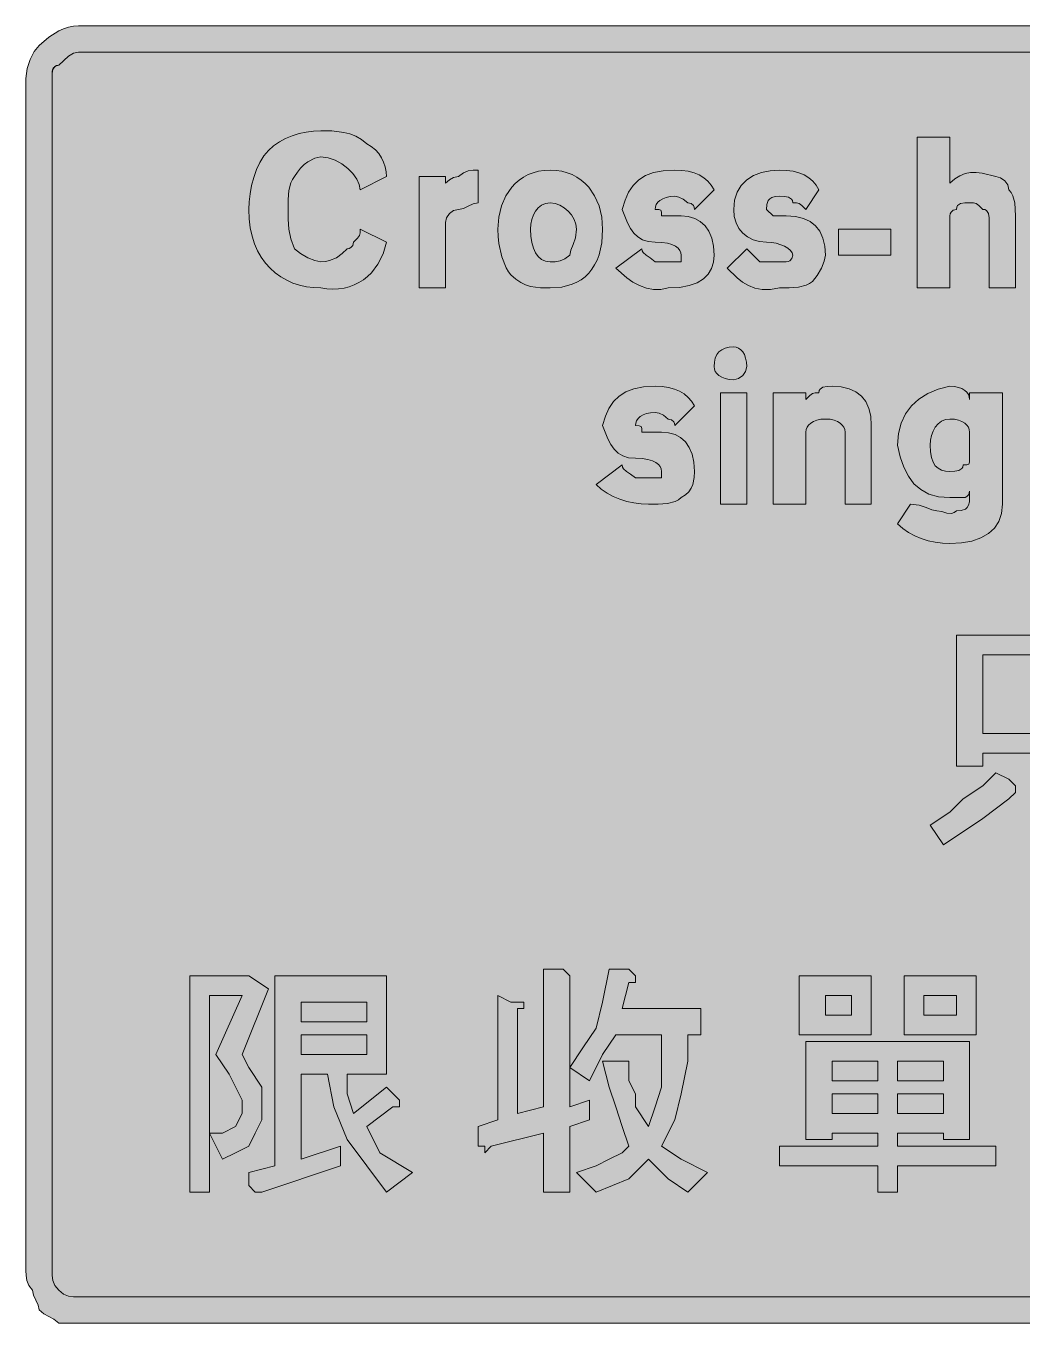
# Model space of a CAD drawing. Header units: metres. Extents: x 16 to 550, y 16 to 254.
# Drawn here: x 15.9 to 198.3, y 16.3 to 253.9 of the extents above; entities that cross this region are included whole.
import ezdxf

# ---------------------------------------------------------------- set-up
doc = ezdxf.new("R2010")
doc.units = ezdxf.units.M
doc.layers.add('FILL_BLACK_000000', color=7, linetype='Continuous', true_color=0x000000)
doc.layers.add('FILL_WHITE_FFFFFF', color=7, linetype='Continuous', true_color=0xffffff)

msp = doc.modelspace()

# ---------------------------------------------------------------- hatches: boundary and pattern name
at = {"layer": 'FILL_BLACK_000000', "true_color": 0x000000}
h = msp.add_hatch(color=7, dxfattribs=at)
h.dxf.hatch_style = 1
h.paths.add_polyline_path([(542.07, 253.32), (542.97, 252.91), (543.87, 252.72), (544.77, 252.51), (545.67, 251.97), (547.47, 250.32), (548.26, 249.82), (548.86, 249.21), (549.28, 248.53), (549.57, 247.77), (549.83, 246.1), (549.87, 244.32), (549.87, 25.92), (549.83, 24.12), (549.57, 22.32), (549.28, 21.42), (548.86, 20.52), (548.26, 19.62), (547.47, 18.72), (546.57, 17.93), (545.67, 17.33), (544.77, 16.91), (543.87, 16.62), (542.07, 16.36), (540.27, 16.32), (25.47, 16.32), (21.87, 16.32), (20.97, 17.03), (20.07, 17.52), (19.17, 18.01), (18.27, 18.72), (18.08, 19.62), (17.67, 20.52), (17.26, 21.42), (17.07, 22.32), (16.38, 23.22), (16.02, 24.12), (15.89, 25.02), (15.87, 25.92), (15.87, 244.32), (16.08, 246.1), (16.62, 247.77), (17.39, 249.21), (18.27, 250.32), (20.07, 251.89), (21.87, 253.02), (22.77, 253.41), (23.67, 253.69), (24.57, 253.86), (25.47, 253.92), (540.27, 253.92), (541.17, 253.73), (542.07, 253.32)])
h.paths.add_polyline_path([(24.57, 248.91), (23.67, 248.37), (21.87, 246.72), (21.27, 246.57), (20.86, 246.21), (20.72, 245.92), (20.67, 245.52), (20.67, 244.32), (20.67, 25.92), (20.69, 25.02), (20.82, 24.12), (21.18, 23.22), (21.87, 22.32), (22.77, 21.63), (23.67, 21.27), (24.57, 21.14), (25.47, 21.12), (540.27, 21.12), (541.17, 21.14), (542.07, 21.27), (542.97, 21.63), (543.87, 22.32), (544.27, 22.37), (544.56, 22.51), (544.92, 22.92), (545.07, 23.52), (545.07, 25.92), (545.07, 244.32), (545.01, 245.22), (544.83, 246.08), (544.5, 246.89), (544.02, 247.62), (543.37, 248.23), (542.54, 248.71), (541.51, 249.01), (540.27, 249.12), (25.47, 249.12), (24.57, 248.91)], flags=16)
h = msp.add_hatch(color=7, dxfattribs=at)
h.dxf.hatch_style = 1
h.paths.add_polyline_path([(81.26, 212.19), (80.33, 210.31), (79.13, 208.71), (78.43, 208.02), (77.67, 207.42), (76.85, 206.9), (75.99, 206.47), (75.07, 206.13), (74.11, 205.88), (73.1, 205.74), (72.06, 205.69), (70.98, 205.75), (69.87, 205.92), (68.54, 205.98), (67.24, 206.14), (65.98, 206.43), (64.77, 206.82), (63.62, 207.33), (62.53, 207.94), (61.51, 208.68), (60.57, 209.52), (59.71, 210.48), (58.95, 211.54), (58.28, 212.73), (57.72, 214.02), (57.27, 215.43), (56.94, 216.94), (56.74, 218.58), (56.67, 220.32), (56.73, 221.72), (56.9, 223.19), (57.18, 224.69), (57.57, 226.17), (58.08, 227.6), (58.7, 228.93), (59.43, 230.11), (60.27, 231.12), (61.22, 231.96), (62.28, 232.69), (63.41, 233.31), (64.62, 233.82), (65.88, 234.21), (67.19, 234.49), (68.52, 234.66), (69.87, 234.72), (71.86, 234.68), (74.07, 234.42), (75.19, 234.13), (76.28, 233.71), (77.32, 233.11), (78.27, 232.32), (79.11, 231.82), (79.85, 231.21), (80.46, 230.53), (80.97, 229.77), (81.36, 228.96), (81.65, 228.1), (81.81, 227.22), (81.87, 226.32), (77.07, 223.92), (76.91, 224.87), (76.45, 225.87), (75.74, 226.87), (74.82, 227.82), (73.73, 228.65), (72.51, 229.32), (71.21, 229.76), (69.87, 229.92), (68.78, 229.69), (67.47, 229.02), (66.8, 228.51), (66.16, 227.89), (65.57, 227.16), (65.07, 226.32), (64.67, 225.82), (64.38, 225.21), (64.02, 223.77), (63.89, 222.1), (63.87, 220.32), (63.89, 218.52), (64.02, 216.72), (64.38, 214.92), (65.07, 213.12), (66.16, 212.24), (67.47, 211.47), (68.78, 210.93), (69.87, 210.72), (70.72, 210.77), (71.46, 210.93), (72.72, 211.47), (73.75, 212.24), (74.67, 213.12), (75.07, 213.17), (75.36, 213.31), (75.72, 213.72), (75.87, 214.32), (76.56, 215.03), (76.92, 215.52), (77.05, 216.01), (77.07, 216.72), (81.87, 214.32), (81.26, 212.19)])
h = msp.add_hatch(color=7, dxfattribs=at)
h.dxf.hatch_style = 1
h.paths.add_polyline_path([(185.97, 225.91), (186.89, 226.49), (187.83, 226.87), (188.82, 227.07), (189.86, 227.1), (190.98, 226.98), (193.47, 226.32), (194.35, 226.11), (195.12, 225.57), (195.66, 224.8), (195.87, 223.92), (196.27, 223.42), (196.56, 222.83), (196.92, 221.52), (197.07, 219.12), (197.07, 205.92), (192.27, 205.92), (192.27, 217.92), (192.25, 218.8), (192.12, 219.57), (191.76, 220.11), (191.47, 220.27), (191.07, 220.32), (190.36, 221.01), (189.87, 221.37), (189.38, 221.5), (188.67, 221.52), (187.79, 221.5), (187.02, 221.37), (186.48, 221.01), (186.32, 220.72), (186.27, 220.32), (185.67, 220.17), (185.26, 219.81), (185.12, 219.52), (185.07, 219.12), (185.07, 217.92), (185.07, 205.92), (179.07, 205.92), (179.07, 233.52), (185.07, 233.52), (185.07, 225.12), (185.97, 225.91)])
h = msp.add_hatch(color=7, dxfattribs=at)
h.dxf.hatch_style = 1
h.paths.add_polyline_path([(87.87, 226.32), (92.67, 226.32), (92.67, 225.12), (93.42, 225.72), (94.19, 226.13), (95.07, 226.32), (95.97, 227.01), (96.87, 227.37), (97.77, 227.5), (98.67, 227.52), (98.67, 221.52), (97.77, 221.33), (96.87, 220.92), (95.97, 220.51), (95.07, 220.32), (94.19, 220.11), (93.42, 219.57), (92.88, 218.8), (92.67, 217.92), (92.67, 205.92), (87.87, 205.92), (87.87, 226.32)])
h = msp.add_hatch(color=7, dxfattribs=at)
h.dxf.hatch_style = 1
h.paths.add_polyline_path([(120.81, 211.99), (120.45, 211.02), (120.01, 210.14), (119.5, 209.34), (118.92, 208.62), (118.27, 207.99), (117.54, 207.44), (116.76, 206.97), (115.9, 206.59), (114.01, 206.09), (111.87, 205.92), (110.07, 205.96), (108.27, 206.22), (107.37, 206.51), (106.47, 206.93), (105.57, 207.53), (104.67, 208.32), (104.22, 208.88), (103.79, 209.63), (103.02, 211.62), (102.48, 214.06), (102.32, 215.37), (102.27, 216.72), (102.44, 218.91), (102.93, 220.94), (103.73, 222.77), (104.82, 224.37), (105.47, 225.07), (106.2, 225.68), (106.98, 226.22), (107.84, 226.68), (108.76, 227.04), (109.73, 227.3), (110.77, 227.46), (111.87, 227.52), (112.97, 227.46), (114.01, 227.3), (114.98, 227.04), (115.9, 226.68), (116.76, 226.22), (117.54, 225.68), (118.27, 225.07), (118.92, 224.37), (120.01, 222.77), (120.81, 220.94), (121.3, 218.91), (121.47, 216.72), (121.3, 214.19), (120.81, 211.99)])
h.paths.add_polyline_path([(116.26, 218.48), (115.78, 219.29), (115.17, 220.02), (114.44, 220.63), (113.63, 221.11), (112.77, 221.41), (111.87, 221.52), (111.03, 221.41), (110.3, 221.11), (109.68, 220.63), (109.17, 220.02), (108.78, 219.29), (108.5, 218.48), (108.33, 217.62), (108.27, 216.72), (108.33, 215.43), (108.5, 214.26), (108.78, 213.24), (109.17, 212.37), (109.68, 211.67), (110.3, 211.15), (111.03, 210.83), (111.87, 210.72), (112.77, 210.74), (113.67, 210.87), (114.57, 211.23), (115.47, 211.92), (115.66, 212.84), (116.07, 213.87), (116.48, 215.13), (116.67, 216.72), (116.56, 217.62), (116.26, 218.48)], flags=16)
h = msp.add_hatch(color=7, dxfattribs=at)
h.dxf.hatch_style = 1
h.paths.add_polyline_path([(141.76, 210.63), (141.4, 209.46), (140.79, 208.44), (139.92, 207.57), (138.76, 206.87), (137.31, 206.35), (135.55, 206.03), (133.47, 205.92), (132.12, 205.63), (130.79, 205.64), (129.48, 205.9), (128.22, 206.37), (127.01, 207.01), (125.88, 207.78), (123.87, 209.52), (128.67, 213.12), (128.72, 212.72), (128.88, 212.41), (129.42, 211.92), (130.19, 211.43), (131.07, 210.72), (133.47, 210.72), (135.87, 210.72), (135.87, 211.92), (135.81, 212.37), (135.63, 212.8), (135.3, 213.21), (134.82, 213.57), (134.17, 213.88), (133.34, 214.11), (132.31, 214.27), (131.07, 214.32), (129.83, 214.43), (128.78, 214.75), (127.91, 215.27), (127.17, 215.97), (126.55, 216.84), (126.01, 217.86), (125.07, 220.32), (125.58, 222.01), (126.23, 223.47), (127.05, 224.71), (128.07, 225.72), (129.31, 226.51), (130.81, 227.07), (132.58, 227.41), (134.67, 227.52), (135.96, 227.46), (137.15, 227.29), (138.21, 227.01), (139.17, 226.62), (140.01, 226.11), (140.75, 225.49), (141.36, 224.76), (141.87, 223.92), (138.27, 220.32), (138.22, 220.72), (138.08, 221.01), (137.67, 221.37), (137.07, 221.52), (136.19, 222.21), (135.42, 222.57), (134.67, 222.72), (133.83, 222.67), (133.1, 222.51), (132.48, 222.28), (131.97, 221.97), (131.58, 221.61), (131.3, 221.2), (131.13, 220.77), (131.07, 220.32), (131.76, 220.3), (132.12, 220.17), (132.25, 219.81), (132.27, 219.12), (135.87, 219.12), (137.16, 219.01), (138.33, 218.67), (139.35, 218.11), (140.22, 217.32), (140.92, 216.31), (141.44, 215.07), (141.76, 213.61), (141.87, 211.92), (141.76, 210.63)])
h = msp.add_hatch(color=7, dxfattribs=at)
h.dxf.hatch_style = 1
h.paths.add_polyline_path([(162.06, 210.83), (161.52, 209.52), (160.75, 208.21), (159.87, 207.12), (159.37, 206.72), (158.76, 206.43), (157.32, 206.07), (155.65, 205.94), (153.87, 205.92), (152.18, 205.63), (150.68, 205.64), (149.36, 205.9), (148.17, 206.37), (147.1, 207.01), (146.11, 207.78), (144.27, 209.52), (147.87, 213.12), (150.27, 210.72), (153.87, 210.72), (155.07, 210.72), (155.47, 210.77), (155.76, 210.91), (156.12, 211.32), (156.27, 211.92), (156.16, 212.37), (155.86, 212.8), (155.38, 213.21), (154.77, 213.57), (153.23, 214.11), (152.37, 214.27), (151.47, 214.32), (150.18, 214.43), (149.01, 214.75), (147.99, 215.27), (147.12, 215.97), (146.42, 216.84), (145.9, 217.86), (145.58, 219.03), (145.47, 220.32), (145.63, 222.01), (146.11, 223.47), (146.86, 224.71), (147.87, 225.72), (149.1, 226.51), (150.53, 227.07), (152.13, 227.41), (153.87, 227.52), (155.16, 227.46), (156.35, 227.29), (157.41, 227.01), (158.37, 226.62), (159.21, 226.11), (159.95, 225.49), (160.56, 224.76), (161.07, 223.92), (158.67, 220.32), (157.96, 221.01), (157.47, 221.37), (156.98, 221.5), (156.27, 221.52), (156.22, 221.92), (156.06, 222.21), (155.52, 222.57), (154.75, 222.7), (153.87, 222.72), (153.08, 222.67), (152.48, 222.51), (152.06, 222.28), (151.77, 221.97), (151.51, 221.2), (151.47, 220.32), (152.67, 219.12), (155.07, 219.12), (156.76, 219.01), (158.22, 218.67), (159.46, 218.11), (160.47, 217.32), (161.26, 216.31), (161.82, 215.07), (162.16, 213.61), (162.27, 211.92), (162.06, 210.83)])
h = msp.add_hatch(color=7, dxfattribs=at)
h.dxf.hatch_style = 1
h.paths.add_polyline_path([(174.27, 211.92), (164.67, 211.92), (164.67, 216.72), (174.27, 216.72), (174.27, 211.92)])
h = msp.add_hatch(color=7, dxfattribs=at)
h.dxf.hatch_style = 1
h.paths.add_polyline_path([(147.66, 190.64), (147.12, 189.87), (146.35, 189.33), (145.47, 189.12), (144.63, 189.17), (143.9, 189.33), (143.28, 189.56), (142.77, 189.87), (142.38, 190.23), (142.1, 190.64), (141.93, 191.07), (141.87, 191.52), (141.93, 192.36), (142.1, 193.09), (142.38, 193.71), (142.77, 194.22), (143.28, 194.61), (143.9, 194.89), (144.63, 195.06), (145.47, 195.12), (145.92, 195.06), (146.35, 194.89), (146.76, 194.61), (147.12, 194.22), (147.43, 193.71), (147.66, 193.09), (147.82, 192.36), (147.87, 191.52), (147.66, 190.64)])
h = msp.add_hatch(color=7, dxfattribs=at)
h.dxf.hatch_style = 1
h.paths.add_polyline_path([(138.23, 171.23), (137.97, 169.92), (137.68, 169.25), (137.26, 168.61), (136.66, 168.02), (135.87, 167.52), (135.37, 167.12), (134.76, 166.83), (133.32, 166.47), (131.65, 166.34), (129.87, 166.32), (128.52, 166.38), (127.19, 166.54), (125.88, 166.83), (124.62, 167.22), (123.41, 167.73), (122.28, 168.34), (121.22, 169.08), (120.27, 169.92), (125.07, 173.52), (125.12, 173.12), (125.28, 172.81), (125.82, 172.32), (126.59, 171.83), (127.47, 171.12), (129.87, 171.12), (132.27, 171.12), (132.27, 172.32), (132.21, 172.77), (132.03, 173.2), (131.7, 173.61), (131.22, 173.97), (130.57, 174.28), (129.74, 174.51), (128.71, 174.67), (127.47, 174.72), (126.23, 174.83), (125.18, 175.15), (124.31, 175.67), (123.57, 176.37), (122.95, 177.24), (122.41, 178.26), (121.47, 180.72), (121.98, 182.41), (122.63, 183.87), (123.45, 185.11), (124.47, 186.12), (125.71, 186.91), (127.21, 187.47), (128.98, 187.81), (131.07, 187.92), (132.36, 187.86), (133.55, 187.69), (134.61, 187.41), (135.57, 187.02), (136.41, 186.51), (137.15, 185.89), (137.76, 185.16), (138.27, 184.32), (134.67, 180.72), (134.62, 181.12), (134.48, 181.41), (134.07, 181.77), (133.47, 181.92), (132.59, 182.61), (131.82, 182.97), (131.07, 183.12), (130.23, 183.07), (129.5, 182.91), (128.88, 182.68), (128.37, 182.37), (127.98, 182.01), (127.7, 181.6), (127.53, 181.17), (127.47, 180.72), (128.16, 180.7), (128.52, 180.57), (128.65, 180.21), (128.67, 179.52), (132.27, 179.52), (133.56, 179.41), (134.73, 179.07), (135.75, 178.51), (136.62, 177.72), (137.32, 176.71), (137.84, 175.47), (138.16, 174.01), (138.27, 172.32), (138.23, 171.23)])
h = msp.add_hatch(color=7, dxfattribs=at)
h.dxf.hatch_style = 1
h.paths.add_polyline_path([(165.87, 166.32), (165.87, 178.32), (165.87, 179.52), (165.81, 179.97), (165.65, 180.4), (165.36, 180.81), (164.97, 181.17), (164.46, 181.48), (163.85, 181.71), (163.11, 181.87), (162.27, 181.92), (161.43, 181.87), (160.7, 181.71), (160.08, 181.48), (159.57, 181.17), (159.18, 180.81), (158.9, 180.4), (158.73, 179.97), (158.67, 179.52), (158.67, 166.32), (152.67, 166.32), (152.67, 186.72), (158.67, 186.72), (158.67, 185.52), (159.38, 186.21), (159.87, 186.57), (160.36, 186.7), (161.07, 186.72), (161.12, 187.12), (161.28, 187.41), (161.82, 187.77), (162.59, 187.9), (163.47, 187.92), (165.16, 187.81), (166.62, 187.47), (167.86, 186.91), (168.87, 186.12), (169.66, 185.11), (170.22, 183.87), (170.56, 182.41), (170.67, 180.72), (170.67, 166.32), (165.87, 166.32)])
h = msp.add_hatch(color=7, dxfattribs=at)
h.dxf.hatch_style = 1
h.paths.add_polyline_path([(194.01, 163.17), (193.21, 161.93), (192.12, 160.92), (190.74, 160.13), (189.1, 159.57), (187.21, 159.23), (185.07, 159.12), (183.72, 159.18), (182.39, 159.34), (181.08, 159.63), (179.82, 160.02), (178.61, 160.53), (177.48, 161.14), (176.42, 161.88), (175.47, 162.72), (177.87, 166.32), (179.46, 166.13), (180.72, 165.72), (181.75, 165.31), (182.67, 165.12), (183.57, 164.95), (184.47, 164.67), (185.37, 164.61), (185.82, 164.78), (186.27, 165.12), (187.15, 165.16), (187.92, 165.42), (188.23, 165.71), (188.46, 166.13), (188.62, 166.73), (188.67, 167.52), (188.67, 168.72), (188.52, 168.12), (188.16, 167.71), (187.87, 167.57), (187.47, 167.52), (185.07, 167.52), (182.98, 167.69), (181.21, 168.18), (179.71, 168.98), (178.47, 170.07), (177.45, 171.45), (176.63, 173.09), (175.98, 174.98), (175.47, 177.12), (175.64, 179.26), (176.13, 181.17), (176.93, 182.86), (178.02, 184.32), (179.4, 185.56), (181.04, 186.57), (182.93, 187.36), (185.07, 187.92), (185.91, 187.87), (186.65, 187.71), (187.26, 187.48), (187.77, 187.17), (188.16, 186.81), (188.45, 186.4), (188.61, 185.97), (188.67, 185.52), (188.67, 186.72), (194.67, 186.72), (194.67, 166.32), (194.5, 164.63), (194.01, 163.17)])
h.paths.add_polyline_path([(188.45, 180.4), (188.16, 180.81), (187.77, 181.17), (187.26, 181.48), (186.65, 181.71), (185.91, 181.87), (185.07, 181.92), (184.23, 181.81), (183.5, 181.51), (182.88, 181.03), (182.37, 180.42), (181.98, 179.69), (181.7, 178.88), (181.53, 178.02), (181.47, 177.12), (181.53, 175.88), (181.7, 174.85), (181.98, 174.02), (182.37, 173.37), (182.88, 172.89), (183.5, 172.56), (184.23, 172.38), (185.07, 172.32), (185.95, 172.34), (186.72, 172.47), (187.26, 172.83), (187.42, 173.12), (187.47, 173.52), (188.16, 173.54), (188.52, 173.67), (188.65, 174.03), (188.67, 174.72), (188.67, 179.52), (188.61, 179.97), (188.45, 180.4)], flags=16)
h = msp.add_hatch(color=7, dxfattribs=at)
h.dxf.hatch_style = 1
h.paths.add_polyline_path([(143.07, 166.32), (143.07, 186.72), (147.87, 186.72), (147.87, 166.32), (143.07, 166.32)])
h = msp.add_hatch(color=7, dxfattribs=at)
h.dxf.hatch_style = 1
h.paths.add_polyline_path([(216.27, 118.32), (211.47, 118.32), (211.47, 120.72), (191.07, 120.72), (191.07, 118.32), (186.27, 118.32), (186.27, 142.32), (216.27, 142.32), (216.27, 118.32)])
h.paths.add_polyline_path([(211.47, 138.72), (191.07, 138.72), (191.07, 124.32), (211.47, 124.32), (211.47, 138.72)], flags=16)
h = msp.add_hatch(color=7, dxfattribs=at)
h.dxf.hatch_style = 1
h.paths.add_polyline_path([(197.07, 114.72), (197.07, 113.52), (195.87, 112.32), (191.07, 108.72), (183.87, 103.92), (181.47, 107.52), (185.07, 109.92), (187.47, 112.32), (191.07, 114.72), (193.47, 117.12), (195.87, 115.92), (197.07, 114.72)])
h = msp.add_hatch(color=7, dxfattribs=at)
h.dxf.hatch_style = 1
h.paths.add_polyline_path([(102.27, 53.52), (102.27, 76.32), (104.67, 75.12), (105.87, 75.12), (107.07, 75.12), (107.07, 73.92), (105.87, 73.92), (105.87, 54.72), (110.67, 55.92), (110.67, 81.12), (114.27, 81.12), (115.47, 79.92), (115.47, 78.72), (115.47, 55.92), (119.07, 57.12), (119.07, 53.52), (115.47, 52.32), (115.47, 40.32), (110.67, 40.32), (110.67, 51.12), (101.07, 48.72), (99.87, 47.52), (99.87, 48.72), (98.67, 48.72), (98.67, 52.32), (102.27, 53.52)])
h = msp.add_hatch(color=7, dxfattribs=at)
h.dxf.hatch_style = 1
h.paths.add_polyline_path([(117.87, 66.72), (120.27, 70.32), (121.47, 75.12), (122.67, 81.12), (126.27, 81.12), (127.47, 79.92), (127.47, 78.72), (126.27, 78.72), (125.07, 73.92), (139.47, 73.92), (139.47, 69.12), (137.07, 69.12), (137.07, 64.32), (135.87, 58.32), (134.67, 53.52), (132.27, 48.72), (135.87, 46.32), (140.67, 43.92), (137.07, 40.32), (133.47, 42.72), (129.87, 46.32), (126.27, 42.72), (120.27, 40.32), (116.67, 43.92), (120.27, 45.12), (122.67, 46.32), (125.07, 47.52), (126.27, 48.72), (125.07, 52.32), (123.87, 55.92), (122.67, 59.52), (121.47, 64.32), (126.27, 64.32), (126.27, 60.72), (127.47, 58.32), (127.47, 55.92), (129.87, 52.32), (131.07, 55.92), (132.27, 59.52), (132.27, 64.32), (132.27, 69.12), (123.87, 69.12), (121.47, 65.52), (119.07, 60.72), (115.47, 63.12), (117.87, 66.72)])
h = msp.add_hatch(color=7, dxfattribs=at)
h.dxf.hatch_style = 1
h.paths.add_polyline_path([(45.87, 40.32), (45.87, 79.92), (56.67, 79.92), (60.27, 77.52), (55.47, 65.52), (56.67, 63.12), (59.07, 59.52), (59.07, 57.12), (59.07, 53.52), (57.87, 51.12), (56.67, 48.72), (54.27, 47.52), (51.87, 46.32), (49.47, 51.12), (49.47, 40.32), (45.87, 40.32)])
h.paths.add_polyline_path([(51.87, 51.12), (54.27, 52.32), (55.47, 54.72), (55.47, 57.12), (53.07, 61.92), (50.67, 65.52), (55.47, 76.32), (49.47, 76.32), (49.47, 51.12), (51.87, 51.12)], flags=16)
h = msp.add_hatch(color=7, dxfattribs=at)
h.dxf.hatch_style = 1
h.paths.add_polyline_path([(81.87, 61.92), (74.67, 61.92), (74.67, 58.32), (75.87, 54.72), (81.87, 59.52), (84.27, 57.12), (84.27, 55.92), (83.07, 55.92), (78.27, 52.32), (80.67, 47.52), (86.67, 43.92), (81.87, 40.32), (78.27, 45.12), (74.67, 49.92), (72.27, 55.92), (71.07, 61.92), (66.27, 61.92), (66.27, 46.32), (73.47, 48.72), (73.47, 45.12), (59.07, 40.32), (57.87, 40.32), (56.67, 41.52), (56.67, 43.92), (61.47, 45.12), (61.47, 79.92), (81.87, 79.92), (81.87, 61.92)])
h.paths.add_polyline_path([(66.27, 75.12), (66.27, 71.52), (78.27, 71.52), (78.27, 75.12), (66.27, 75.12)], flags=16)
h.paths.add_polyline_path([(78.27, 69.12), (66.27, 69.12), (66.27, 65.52), (78.27, 65.52), (78.27, 69.12)], flags=16)
h = msp.add_hatch(color=7, dxfattribs=at)
h.dxf.hatch_style = 1
h.paths.add_polyline_path([(170.67, 69.12), (157.47, 69.12), (157.47, 79.92), (170.67, 79.92), (170.67, 69.12)])
h.paths.add_polyline_path([(167.07, 76.32), (162.27, 76.32), (162.27, 72.72), (167.07, 72.72), (167.07, 76.32)], flags=16)
h = msp.add_hatch(color=7, dxfattribs=at)
h.dxf.hatch_style = 1
h.paths.add_polyline_path([(189.87, 69.12), (176.67, 69.12), (176.67, 79.92), (189.87, 79.92), (189.87, 69.12)])
h.paths.add_polyline_path([(186.27, 76.32), (180.27, 76.32), (180.27, 72.72), (186.27, 72.72), (186.27, 76.32)], flags=16)
h = msp.add_hatch(color=7, dxfattribs=at)
h.dxf.hatch_style = 1
h.paths.add_polyline_path([(183.87, 51.12), (175.47, 51.12), (175.47, 48.72), (193.47, 48.72), (193.47, 45.12), (175.47, 45.12), (175.47, 40.32), (171.87, 40.32), (171.87, 45.12), (153.87, 45.12), (153.87, 48.72), (171.87, 48.72), (171.87, 51.12), (163.47, 51.12), (163.47, 49.92), (158.67, 49.92), (158.67, 67.92), (188.67, 67.92), (188.67, 49.92), (183.87, 49.92), (183.87, 51.12)])
h.paths.add_polyline_path([(183.87, 60.72), (183.87, 64.32), (175.47, 64.32), (175.47, 60.72), (183.87, 60.72)], flags=16)
h.paths.add_polyline_path([(175.47, 54.72), (183.87, 54.72), (183.87, 58.32), (175.47, 58.32), (175.47, 54.72)], flags=16)
h.paths.add_polyline_path([(163.47, 64.32), (163.47, 60.72), (171.87, 60.72), (171.87, 64.32), (163.47, 64.32)], flags=16)
h.paths.add_polyline_path([(171.87, 58.32), (163.47, 58.32), (163.47, 54.72), (171.87, 54.72), (171.87, 58.32)], flags=16)
at = {"layer": 'FILL_WHITE_FFFFFF', "true_color": 0xffffff}
h = msp.add_hatch(color=7, dxfattribs=at)
h.dxf.hatch_style = 1
h.paths.add_polyline_path([(540.27, 249.12), (541.17, 248.91), (542.07, 248.37), (543.87, 246.72), (544.27, 246.67), (544.56, 246.51), (544.92, 245.97), (545.05, 245.2), (545.07, 244.32), (545.07, 25.92), (545.07, 23.52), (544.92, 22.92), (544.56, 22.51), (544.27, 22.37), (543.87, 22.32), (543.82, 21.92), (543.68, 21.63), (543.27, 21.27), (542.67, 21.12), (540.27, 21.12), (25.47, 21.12), (24.57, 21.14), (23.67, 21.27), (22.77, 21.63), (21.87, 22.32), (21.18, 23.22), (20.82, 24.12), (20.69, 25.02), (20.67, 25.92), (20.67, 244.32), (20.69, 245.2), (20.82, 245.97), (21.18, 246.51), (21.47, 246.67), (21.87, 246.72), (23.67, 248.37), (24.57, 248.91), (25.47, 249.12), (540.27, 249.12)])

# ---------------------------------------------------------------- linework, layer by layer
at = {"layer": 'FILL_BLACK_000000', "lineweight": 0, "true_color": 0x000000}
for points in [[(540.27, 16.32), (25.47, 16.32), (21.87, 16.32), (20.97, 17.03), (20.07, 17.52), (19.17, 18.01), (18.27, 18.72), (18.08, 19.62), (17.67, 20.52), (17.26, 21.42), (17.07, 22.32), (16.38, 23.22), (16.02, 24.12), (15.89, 25.02), (15.87, 25.92), (15.87, 244.32), (16.08, 246.1), (16.62, 247.77), (17.39, 249.21), (18.27, 250.32), (20.07, 251.89), (21.87, 253.02), (22.77, 253.41), (23.67, 253.69), (24.57, 253.86), (25.47, 253.92), (540.27, 253.92)], [(540.27, 249.12), (25.47, 249.12), (24.57, 248.91), (23.67, 248.37), (21.87, 246.72), (21.27, 246.57), (20.86, 246.21), (20.72, 245.92), (20.67, 245.52), (20.67, 244.32), (20.67, 25.92), (20.69, 25.02), (20.82, 24.12), (21.18, 23.22), (21.87, 22.32), (22.77, 21.63), (23.67, 21.27), (24.57, 21.14), (25.47, 21.12), (540.27, 21.12)]]:
    msp.add_lwpolyline(points, dxfattribs=at)
for points in [[(81.26, 212.19), (80.33, 210.31), (79.13, 208.71), (78.43, 208.02), (77.67, 207.42), (76.85, 206.9), (75.99, 206.47), (75.07, 206.13), (74.11, 205.88), (73.1, 205.74), (72.06, 205.69), (70.98, 205.75), (69.87, 205.92), (68.54, 205.98), (67.24, 206.14), (65.98, 206.43), (64.77, 206.82), (63.62, 207.33), (62.53, 207.94), (61.51, 208.68), (60.57, 209.52), (59.71, 210.48), (58.95, 211.54), (58.28, 212.73), (57.72, 214.02), (57.27, 215.43), (56.94, 216.94), (56.74, 218.58), (56.67, 220.32), (56.73, 221.72), (56.9, 223.19), (57.18, 224.69), (57.57, 226.17), (58.08, 227.6), (58.7, 228.93), (59.43, 230.11), (60.27, 231.12), (61.22, 231.96), (62.28, 232.69), (63.41, 233.31), (64.62, 233.82), (65.88, 234.21), (67.19, 234.49), (68.52, 234.66), (69.87, 234.72), (71.86, 234.68), (74.07, 234.42), (75.19, 234.13), (76.28, 233.71), (77.32, 233.11), (78.27, 232.32), (79.11, 231.82), (79.85, 231.21), (80.46, 230.53), (80.97, 229.77), (81.36, 228.96), (81.65, 228.1), (81.81, 227.22), (81.87, 226.32), (77.07, 223.92), (76.91, 224.87), (76.45, 225.87), (75.74, 226.87), (74.82, 227.82), (73.73, 228.65), (72.51, 229.32), (71.21, 229.76), (69.87, 229.92), (68.78, 229.69), (67.47, 229.02), (66.8, 228.51), (66.16, 227.89), (65.57, 227.16), (65.07, 226.32), (64.67, 225.82), (64.38, 225.21), (64.02, 223.77), (63.89, 222.1), (63.87, 220.32), (63.89, 218.52), (64.02, 216.72), (64.38, 214.92), (65.07, 213.12), (66.16, 212.24), (67.47, 211.47), (68.78, 210.93), (69.87, 210.72), (70.72, 210.77), (71.46, 210.93), (72.72, 211.47), (73.75, 212.24), (74.67, 213.12), (75.07, 213.17), (75.36, 213.31), (75.72, 213.72), (75.87, 214.32), (76.56, 215.03), (76.92, 215.52), (77.05, 216.01), (77.07, 216.72), (81.87, 214.32)], [(185.97, 225.91), (186.89, 226.49), (187.83, 226.87), (188.82, 227.07), (189.86, 227.1), (190.98, 226.98), (193.47, 226.32), (194.35, 226.11), (195.12, 225.57), (195.66, 224.8), (195.87, 223.92), (196.27, 223.42), (196.56, 222.83), (196.92, 221.52), (197.07, 219.12), (197.07, 205.92), (192.27, 205.92), (192.27, 217.92), (192.25, 218.8), (192.12, 219.57), (191.76, 220.11), (191.47, 220.27), (191.07, 220.32), (190.36, 221.01), (189.87, 221.37), (189.38, 221.5), (188.67, 221.52), (187.79, 221.5), (187.02, 221.37), (186.48, 221.01), (186.32, 220.72), (186.27, 220.32), (185.67, 220.17), (185.26, 219.81), (185.12, 219.52), (185.07, 219.12), (185.07, 217.92), (185.07, 205.92), (179.07, 205.92), (179.07, 233.52), (185.07, 233.52), (185.07, 225.12)], [(87.87, 226.32), (92.67, 226.32), (92.67, 225.12), (93.42, 225.72), (94.19, 226.13), (95.07, 226.32), (95.97, 227.01), (96.87, 227.37), (97.77, 227.5), (98.67, 227.52), (98.67, 221.52), (97.77, 221.33), (96.87, 220.92), (95.97, 220.51), (95.07, 220.32), (94.19, 220.11), (93.42, 219.57), (92.88, 218.8), (92.67, 217.92), (92.67, 205.92), (87.87, 205.92)], [(120.81, 211.99), (120.45, 211.02), (120.01, 210.14), (119.5, 209.34), (118.92, 208.62), (118.27, 207.99), (117.54, 207.44), (116.76, 206.97), (115.9, 206.59), (114.01, 206.09), (111.87, 205.92), (110.07, 205.96), (108.27, 206.22), (107.37, 206.51), (106.47, 206.93), (105.57, 207.53), (104.67, 208.32), (104.22, 208.88), (103.79, 209.63), (103.02, 211.62), (102.48, 214.06), (102.32, 215.37), (102.27, 216.72), (102.44, 218.91), (102.93, 220.94), (103.73, 222.77), (104.82, 224.37), (105.47, 225.07), (106.2, 225.68), (106.98, 226.22), (107.84, 226.68), (108.76, 227.04), (109.73, 227.3), (110.77, 227.46), (111.87, 227.52), (112.97, 227.46), (114.01, 227.3), (114.98, 227.04), (115.9, 226.68), (116.76, 226.22), (117.54, 225.68), (118.27, 225.07), (118.92, 224.37), (120.01, 222.77), (120.81, 220.94), (121.3, 218.91), (121.47, 216.72), (121.3, 214.19)], [(141.76, 210.63), (141.4, 209.46), (140.79, 208.44), (139.92, 207.57), (138.76, 206.87), (137.31, 206.35), (135.55, 206.03), (133.47, 205.92), (132.12, 205.63), (130.79, 205.64), (129.48, 205.9), (128.22, 206.37), (127.01, 207.01), (125.88, 207.78), (123.87, 209.52), (128.67, 213.12), (128.72, 212.72), (128.88, 212.41), (129.42, 211.92), (130.19, 211.43), (131.07, 210.72), (133.47, 210.72), (135.87, 210.72), (135.87, 211.92), (135.81, 212.37), (135.63, 212.8), (135.3, 213.21), (134.82, 213.57), (134.17, 213.88), (133.34, 214.11), (132.31, 214.27), (131.07, 214.32), (129.83, 214.43), (128.78, 214.75), (127.91, 215.27), (127.17, 215.97), (126.55, 216.84), (126.01, 217.86), (125.07, 220.32), (125.58, 222.01), (126.23, 223.47), (127.05, 224.71), (128.07, 225.72), (129.31, 226.51), (130.81, 227.07), (132.58, 227.41), (134.67, 227.52), (135.96, 227.46), (137.15, 227.29), (138.21, 227.01), (139.17, 226.62), (140.01, 226.11), (140.75, 225.49), (141.36, 224.76), (141.87, 223.92), (138.27, 220.32), (138.22, 220.72), (138.08, 221.01), (137.67, 221.37), (137.07, 221.52), (136.19, 222.21), (135.42, 222.57), (134.67, 222.72), (133.83, 222.67), (133.1, 222.51), (132.48, 222.28), (131.97, 221.97), (131.58, 221.61), (131.3, 221.2), (131.13, 220.77), (131.07, 220.32), (131.76, 220.3), (132.12, 220.17), (132.25, 219.81), (132.27, 219.12), (135.87, 219.12), (137.16, 219.01), (138.33, 218.67), (139.35, 218.11), (140.22, 217.32), (140.92, 216.31), (141.44, 215.07), (141.76, 213.61), (141.87, 211.92)], [(162.06, 210.83), (161.52, 209.52), (160.75, 208.21), (159.87, 207.12), (159.37, 206.72), (158.76, 206.43), (157.32, 206.07), (155.65, 205.94), (153.87, 205.92), (152.18, 205.63), (150.68, 205.64), (149.36, 205.9), (148.17, 206.37), (147.1, 207.01), (146.11, 207.78), (144.27, 209.52), (147.87, 213.12), (150.27, 210.72), (153.87, 210.72), (155.07, 210.72), (155.47, 210.77), (155.76, 210.91), (156.12, 211.32), (156.27, 211.92), (156.16, 212.37), (155.86, 212.8), (155.38, 213.21), (154.77, 213.57), (153.23, 214.11), (152.37, 214.27), (151.47, 214.32), (150.18, 214.43), (149.01, 214.75), (147.99, 215.27), (147.12, 215.97), (146.42, 216.84), (145.9, 217.86), (145.58, 219.03), (145.47, 220.32), (145.63, 222.01), (146.11, 223.47), (146.86, 224.71), (147.87, 225.72), (149.1, 226.51), (150.53, 227.07), (152.13, 227.41), (153.87, 227.52), (155.16, 227.46), (156.35, 227.29), (157.41, 227.01), (158.37, 226.62), (159.21, 226.11), (159.95, 225.49), (160.56, 224.76), (161.07, 223.92), (158.67, 220.32), (157.96, 221.01), (157.47, 221.37), (156.98, 221.5), (156.27, 221.52), (156.22, 221.92), (156.06, 222.21), (155.52, 222.57), (154.75, 222.7), (153.87, 222.72), (153.08, 222.67), (152.48, 222.51), (152.06, 222.28), (151.77, 221.97), (151.51, 221.2), (151.47, 220.32), (152.67, 219.12), (155.07, 219.12), (156.76, 219.01), (158.22, 218.67), (159.46, 218.11), (160.47, 217.32), (161.26, 216.31), (161.82, 215.07), (162.16, 213.61), (162.27, 211.92)], [(116.26, 218.48), (115.78, 219.29), (115.17, 220.02), (114.44, 220.63), (113.63, 221.11), (112.77, 221.41), (111.87, 221.52), (111.03, 221.41), (110.3, 221.11), (109.68, 220.63), (109.17, 220.02), (108.78, 219.29), (108.5, 218.48), (108.33, 217.62), (108.27, 216.72), (108.33, 215.43), (108.5, 214.26), (108.78, 213.24), (109.17, 212.37), (109.68, 211.67), (110.3, 211.15), (111.03, 210.83), (111.87, 210.72), (112.77, 210.74), (113.67, 210.87), (114.57, 211.23), (115.47, 211.92), (115.66, 212.84), (116.07, 213.87), (116.48, 215.13), (116.67, 216.72), (116.56, 217.62)], [(174.27, 211.92), (164.67, 211.92), (164.67, 216.72), (174.27, 216.72)], [(147.66, 190.64), (147.12, 189.87), (146.35, 189.33), (145.47, 189.12), (144.63, 189.17), (143.9, 189.33), (143.28, 189.56), (142.77, 189.87), (142.38, 190.23), (142.1, 190.64), (141.93, 191.07), (141.87, 191.52), (141.93, 192.36), (142.1, 193.09), (142.38, 193.71), (142.77, 194.22), (143.28, 194.61), (143.9, 194.89), (144.63, 195.06), (145.47, 195.12), (145.92, 195.06), (146.35, 194.89), (146.76, 194.61), (147.12, 194.22), (147.43, 193.71), (147.66, 193.09), (147.82, 192.36), (147.87, 191.52)], [(138.23, 171.23), (137.97, 169.92), (137.68, 169.25), (137.26, 168.61), (136.66, 168.02), (135.87, 167.52), (135.37, 167.12), (134.76, 166.83), (133.32, 166.47), (131.65, 166.34), (129.87, 166.32), (128.52, 166.38), (127.19, 166.54), (125.88, 166.83), (124.62, 167.22), (123.41, 167.73), (122.28, 168.34), (121.22, 169.08), (120.27, 169.92), (125.07, 173.52), (125.12, 173.12), (125.28, 172.81), (125.82, 172.32), (126.59, 171.83), (127.47, 171.12), (129.87, 171.12), (132.27, 171.12), (132.27, 172.32), (132.21, 172.77), (132.03, 173.2), (131.7, 173.61), (131.22, 173.97), (130.57, 174.28), (129.74, 174.51), (128.71, 174.67), (127.47, 174.72), (126.23, 174.83), (125.18, 175.15), (124.31, 175.67), (123.57, 176.37), (122.95, 177.24), (122.41, 178.26), (121.47, 180.72), (121.98, 182.41), (122.63, 183.87), (123.45, 185.11), (124.47, 186.12), (125.71, 186.91), (127.21, 187.47), (128.98, 187.81), (131.07, 187.92), (132.36, 187.86), (133.55, 187.69), (134.61, 187.41), (135.57, 187.02), (136.41, 186.51), (137.15, 185.89), (137.76, 185.16), (138.27, 184.32), (134.67, 180.72), (134.62, 181.12), (134.48, 181.41), (134.07, 181.77), (133.47, 181.92), (132.59, 182.61), (131.82, 182.97), (131.07, 183.12), (130.23, 183.07), (129.5, 182.91), (128.88, 182.68), (128.37, 182.37), (127.98, 182.01), (127.7, 181.6), (127.53, 181.17), (127.47, 180.72), (128.16, 180.7), (128.52, 180.57), (128.65, 180.21), (128.67, 179.52), (132.27, 179.52), (133.56, 179.41), (134.73, 179.07), (135.75, 178.51), (136.62, 177.72), (137.32, 176.71), (137.84, 175.47), (138.16, 174.01), (138.27, 172.32)], [(165.87, 166.32), (165.87, 178.32), (165.87, 179.52), (165.81, 179.97), (165.65, 180.4), (165.36, 180.81), (164.97, 181.17), (164.46, 181.48), (163.85, 181.71), (163.11, 181.87), (162.27, 181.92), (161.43, 181.87), (160.7, 181.71), (160.08, 181.48), (159.57, 181.17), (159.18, 180.81), (158.9, 180.4), (158.73, 179.97), (158.67, 179.52), (158.67, 166.32), (152.67, 166.32), (152.67, 186.72), (158.67, 186.72), (158.67, 185.52), (159.38, 186.21), (159.87, 186.57), (160.36, 186.7), (161.07, 186.72), (161.12, 187.12), (161.28, 187.41), (161.82, 187.77), (162.59, 187.9), (163.47, 187.92), (165.16, 187.81), (166.62, 187.47), (167.86, 186.91), (168.87, 186.12), (169.66, 185.11), (170.22, 183.87), (170.56, 182.41), (170.67, 180.72), (170.67, 166.32)], [(194.01, 163.17), (193.21, 161.93), (192.12, 160.92), (190.74, 160.13), (189.1, 159.57), (187.21, 159.23), (185.07, 159.12), (183.72, 159.18), (182.39, 159.34), (181.08, 159.63), (179.82, 160.02), (178.61, 160.53), (177.48, 161.14), (176.42, 161.88), (175.47, 162.72), (177.87, 166.32), (179.46, 166.13), (180.72, 165.72), (181.75, 165.31), (182.67, 165.12), (183.57, 164.95), (184.47, 164.67), (185.37, 164.61), (185.82, 164.78), (186.27, 165.12), (187.15, 165.16), (187.92, 165.42), (188.23, 165.71), (188.46, 166.13), (188.62, 166.73), (188.67, 167.52), (188.67, 168.72), (188.52, 168.12), (188.16, 167.71), (187.87, 167.57), (187.47, 167.52), (185.07, 167.52), (182.98, 167.69), (181.21, 168.18), (179.71, 168.98), (178.47, 170.07), (177.45, 171.45), (176.63, 173.09), (175.98, 174.98), (175.47, 177.12), (175.64, 179.26), (176.13, 181.17), (176.93, 182.86), (178.02, 184.32), (179.4, 185.56), (181.04, 186.57), (182.93, 187.36), (185.07, 187.92), (185.91, 187.87), (186.65, 187.71), (187.26, 187.48), (187.77, 187.17), (188.16, 186.81), (188.45, 186.4), (188.61, 185.97), (188.67, 185.52), (188.67, 186.72), (194.67, 186.72), (194.67, 166.32), (194.5, 164.63)], [(143.07, 166.32), (143.07, 186.72), (147.87, 186.72), (147.87, 166.32)], [(188.45, 180.4), (188.16, 180.81), (187.77, 181.17), (187.26, 181.48), (186.65, 181.71), (185.91, 181.87), (185.07, 181.92), (184.23, 181.81), (183.5, 181.51), (182.88, 181.03), (182.37, 180.42), (181.98, 179.69), (181.7, 178.88), (181.53, 178.02), (181.47, 177.12), (181.53, 175.88), (181.7, 174.85), (181.98, 174.02), (182.37, 173.37), (182.88, 172.89), (183.5, 172.56), (184.23, 172.38), (185.07, 172.32), (185.95, 172.34), (186.72, 172.47), (187.26, 172.83), (187.42, 173.12), (187.47, 173.52), (188.16, 173.54), (188.52, 173.67), (188.65, 174.03), (188.67, 174.72), (188.67, 179.52), (188.61, 179.97)], [(216.27, 118.32), (211.47, 118.32), (211.47, 120.72), (191.07, 120.72), (191.07, 118.32), (186.27, 118.32), (186.27, 142.32), (216.27, 142.32)], [(211.47, 138.72), (191.07, 138.72), (191.07, 124.32), (211.47, 124.32)], [(197.07, 114.72), (197.07, 113.52), (195.87, 112.32), (191.07, 108.72), (183.87, 103.92), (181.47, 107.52), (185.07, 109.92), (187.47, 112.32), (191.07, 114.72), (193.47, 117.12), (195.87, 115.92)], [(102.27, 53.52), (102.27, 76.32), (104.67, 75.12), (105.87, 75.12), (107.07, 75.12), (107.07, 73.92), (105.87, 73.92), (105.87, 54.72), (110.67, 55.92), (110.67, 81.12), (114.27, 81.12), (115.47, 79.92), (115.47, 78.72), (115.47, 55.92), (119.07, 57.12), (119.07, 53.52), (115.47, 52.32), (115.47, 40.32), (110.67, 40.32), (110.67, 51.12), (101.07, 48.72), (99.87, 47.52), (99.87, 48.72), (98.67, 48.72), (98.67, 52.32)], [(117.87, 66.72), (120.27, 70.32), (121.47, 75.12), (122.67, 81.12), (126.27, 81.12), (127.47, 79.92), (127.47, 78.72), (126.27, 78.72), (125.07, 73.92), (139.47, 73.92), (139.47, 69.12), (137.07, 69.12), (137.07, 64.32), (135.87, 58.32), (134.67, 53.52), (132.27, 48.72), (135.87, 46.32), (140.67, 43.92), (137.07, 40.32), (133.47, 42.72), (129.87, 46.32), (126.27, 42.72), (120.27, 40.32), (116.67, 43.92), (120.27, 45.12), (122.67, 46.32), (125.07, 47.52), (126.27, 48.72), (125.07, 52.32), (123.87, 55.92), (122.67, 59.52), (121.47, 64.32), (126.27, 64.32), (126.27, 60.72), (127.47, 58.32), (127.47, 55.92), (129.87, 52.32), (131.07, 55.92), (132.27, 59.52), (132.27, 64.32), (132.27, 69.12), (123.87, 69.12), (121.47, 65.52), (119.07, 60.72), (115.47, 63.12)], [(45.87, 40.32), (45.87, 79.92), (56.67, 79.92), (60.27, 77.52), (55.47, 65.52), (56.67, 63.12), (59.07, 59.52), (59.07, 57.12), (59.07, 53.52), (57.87, 51.12), (56.67, 48.72), (54.27, 47.52), (51.87, 46.32), (49.47, 51.12), (49.47, 40.32)], [(81.87, 61.92), (74.67, 61.92), (74.67, 58.32), (75.87, 54.72), (81.87, 59.52), (84.27, 57.12), (84.27, 55.92), (83.07, 55.92), (78.27, 52.32), (80.67, 47.52), (86.67, 43.92), (81.87, 40.32), (78.27, 45.12), (74.67, 49.92), (72.27, 55.92), (71.07, 61.92), (66.27, 61.92), (66.27, 46.32), (73.47, 48.72), (73.47, 45.12), (59.07, 40.32), (57.87, 40.32), (56.67, 41.52), (56.67, 43.92), (61.47, 45.12), (61.47, 79.92), (81.87, 79.92)], [(170.67, 69.12), (157.47, 69.12), (157.47, 79.92), (170.67, 79.92)], [(189.87, 69.12), (176.67, 69.12), (176.67, 79.92), (189.87, 79.92)], [(51.87, 51.12), (54.27, 52.32), (55.47, 54.72), (55.47, 57.12), (53.07, 61.92), (50.67, 65.52), (55.47, 76.32), (49.47, 76.32), (49.47, 51.12)], [(167.07, 76.32), (162.27, 76.32), (162.27, 72.72), (167.07, 72.72)], [(186.27, 76.32), (180.27, 76.32), (180.27, 72.72), (186.27, 72.72)], [(66.27, 75.12), (66.27, 71.52), (78.27, 71.52), (78.27, 75.12)], [(78.27, 69.12), (66.27, 69.12), (66.27, 65.52), (78.27, 65.52)], [(183.87, 51.12), (175.47, 51.12), (175.47, 48.72), (193.47, 48.72), (193.47, 45.12), (175.47, 45.12), (175.47, 40.32), (171.87, 40.32), (171.87, 45.12), (153.87, 45.12), (153.87, 48.72), (171.87, 48.72), (171.87, 51.12), (163.47, 51.12), (163.47, 49.92), (158.67, 49.92), (158.67, 67.92), (188.67, 67.92), (188.67, 49.92), (183.87, 49.92)], [(163.47, 64.32), (163.47, 60.72), (171.87, 60.72), (171.87, 64.32)], [(183.87, 60.72), (183.87, 64.32), (175.47, 64.32), (175.47, 60.72)], [(171.87, 58.32), (163.47, 58.32), (163.47, 54.72), (171.87, 54.72)], [(175.47, 54.72), (183.87, 54.72), (183.87, 58.32), (175.47, 58.32)]]:
    msp.add_lwpolyline(points, close=True, dxfattribs=at)
at = {"layer": 'FILL_WHITE_FFFFFF', "lineweight": 0, "true_color": 0xffffff}
msp.add_lwpolyline([(540.27, 21.12), (25.47, 21.12), (24.57, 21.14), (23.67, 21.27), (22.77, 21.63), (21.87, 22.32), (21.18, 23.22), (20.82, 24.12), (20.69, 25.02), (20.67, 25.92), (20.67, 244.32), (20.69, 245.2), (20.82, 245.97), (21.18, 246.51), (21.47, 246.67), (21.87, 246.72), (23.67, 248.37), (24.57, 248.91), (25.47, 249.12), (540.27, 249.12)], dxfattribs=at)

doc.saveas('drawing.dxf')
